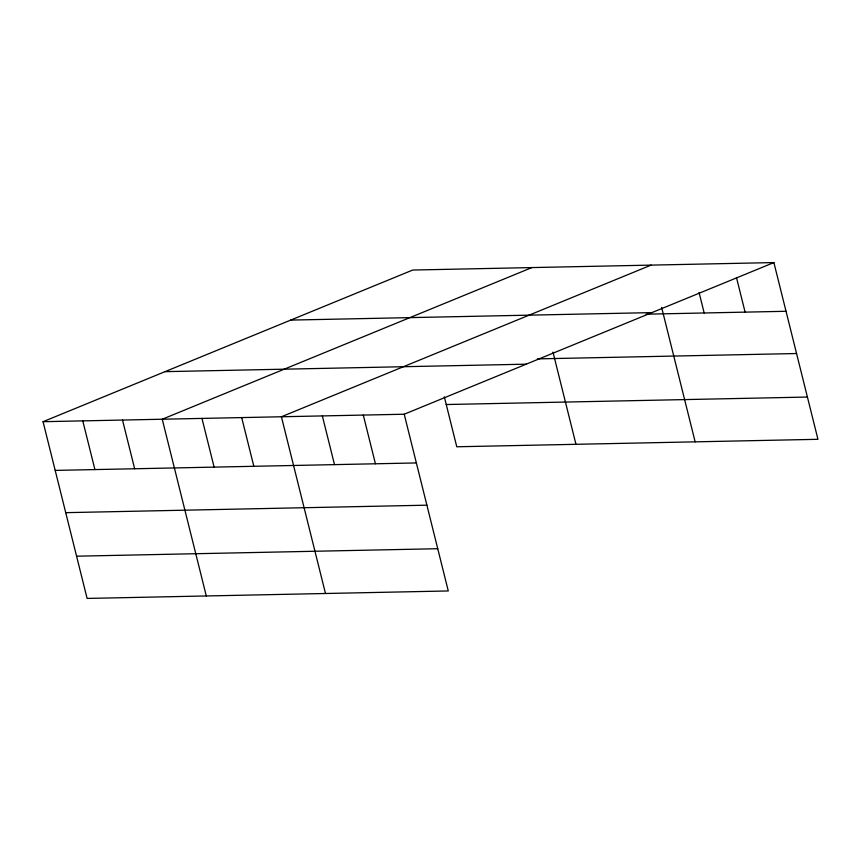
<?xml version="1.0" encoding="UTF-8"?>
<svg xmlns="http://www.w3.org/2000/svg" width="861" height="861" viewBox="0 0 861 861"><rect width="100%" height="100%" fill="white"/><g stroke="black" fill="none" stroke-linecap="round" stroke-linejoin="round"><path stroke-width="1.29" d="M43.05 421.696L404.218 414.227L448.28 590.958L87.112 598.427L43.05 421.696L412.72 270.042L773.888 262.573L817.95 439.304L456.782 446.773L444.33 396.846M531.904 267.577L162.234 419.232L206.296 595.963M651.088 265.113L281.418 416.767L325.49 593.498M404.218 414.227L773.888 262.573M290.727 320.088L651.895 312.618M646.019 314.179L786.028 311.284M537.361 358.886L796.565 353.527M165.043 371.651L526.211 364.181M446.246 404.53L807.414 397.05M55.19 470.407L416.358 462.938M65.727 512.661L426.895 505.181M76.586 556.184L437.754 548.715M736.467 277.511L745.099 312.123M699.057 292.46L704.169 312.974M661.635 307.409L695.15 441.844M552.988 352.127L575.966 444.308M363.288 415.077L375.428 463.788M322.348 415.917L334.498 464.628M241.693 417.585L253.834 466.296M201.969 418.414L214.109 467.125M122.51 420.06L134.65 468.771M82.774 420.878L94.925 469.589"/></g></svg>
